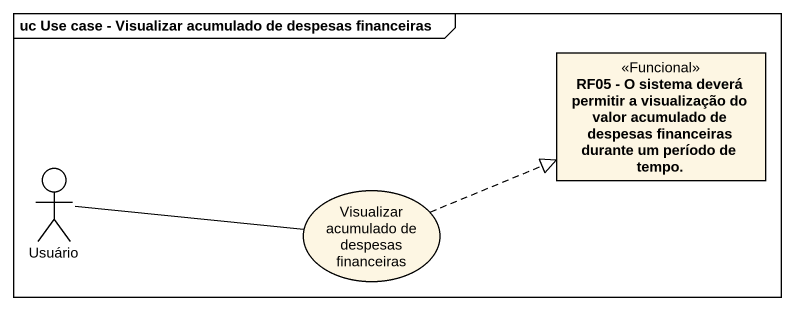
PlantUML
@startuml
mainframe uc Use case - Visualizar acumulado de despesas financeiras
allowmixing
hide circle
hide empty members
class "RF05 - O sistema deverá permitir a visualização do valor acumulado de despesas financeiras durante um período de tempo." as RF05_O_sistema_deverá <<Funcional>>
actor Usuário
usecase "Visualizar acumulado de despesas financeiras" as Visualizar_acumulado_de
Usuário -right- Visualizar_acumulado_de
Visualizar_acumulado_de .right.|> RF05_O_sistema_deverá
@enduml
